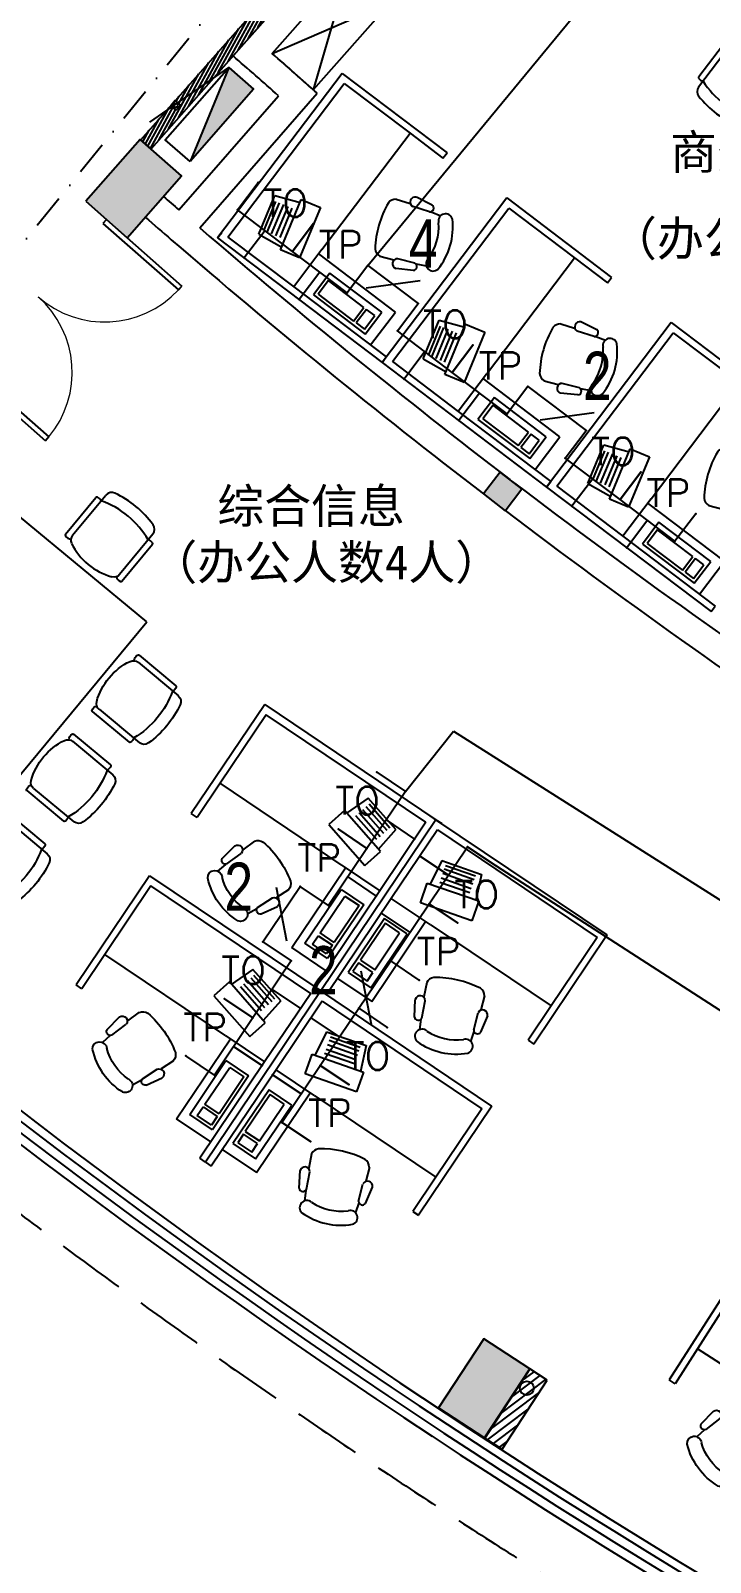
# Model space of a CAD drawing. Extents: x 13680 to 1640314, y -473492 to 65390.
# Drawn here: x 1438406 to 1443346, y -345321 to -334187 of the extents above; entities that cross this region are included whole.
import ezdxf
from ezdxf.enums import TextEntityAlignment as Align

# ---------------------------------------------------------------- set-up
doc = ezdxf.new("R2010")
doc.units = 0
doc.header["$LTSCALE"] = 1000
doc.header["$MEASUREMENT"] = 0
doc.linetypes.add('DASH', pattern=[0.35, 0.25, -0.1])
doc.linetypes.add('DASHDOT', pattern=[1, 0.5, -0.25, 0, -0.25])
for name, color, linetype in [('AXIS', 1, 'Continuous'), ('COLUMN', 255, 'Continuous'), ('DIM-照明', 3, 'Continuous'), ('door', 2, 'Continuous'), ('EQUIP-通讯', 6, 'Continuous'), ('HATCH', 8, 'Continuous'), ('PUB_HATCH', 8, 'Continuous'), ('S-提资20140812', 6, 'Continuous'), ('S-消防器材提资', 2, 'Continuous'), ('VPIPE-雨水', 4, 'DASH'), ('WALL', 255, 'Continuous'), ('WINDOW', 2, 'Continuous'), ('WIRE-照明', 120, 'Continuous'), ('室外建筑', 8, 'Continuous'), ('装修家具', 8, 'Continuous')]:
    doc.layers.add(name, color=color, linetype=linetype)
doc.styles.add('_TCH_DIM_T3', font='SIMPLEX', dxfattribs={"width": 0.705882, "bigfont": 'GBCBIG'})
doc.styles.add('_TEL_DIM', font='SIMPLEX', dxfattribs={"width": 0.8, "height": 3.5, "bigfont": 'HZTXT'})
doc.styles.add('IN-C', font='')
doc.styles.get("Standard").update_dxf_attribs({"font": 'haiwenrs.shx', "bigfont": 'hztxt.shx'})
doc.styles.get('IN-C').set_extended_font_data('SimSun')
doc.dimstyles.new('_TCH_ARROW&&100', dxfattribs={"dimtxt": 297.5, "dimasz": 200, "dimexe": 250, "dimexo": 300, "dimgap": 126.25, "dimtad": 1, "dimdec": 0, "dimzin": 0, "dimdsep": 46, "dimtxsty": '_TCH_DIM_T3', "dimcen": 0.09, "dimclrt": 7, "dimazin": 2, "dimtfac": 1, "dimtdec": 0, "dimtix": 1, "dimtmove": 2, "dimatfit": 3, "dimfxl": 1, "dimtolj": 1, "dimtzin": 0, "dimarcsym": 0})

# ---------------------------------------------------------------- blocks, each defined once
blk = doc.blocks.new('A$C3ECB1412')
at = {"layer": '装修家具', "color": 8}
for p, q in [((0, 1500), (0, 0)), ((0, 1500), (0, 0)), ((1500, 1500), (0, 1500)), ((0, 1500), (50, 1500)), ((1500, 1500), (1500, 544)), ((50, 1444), (50, 844)), ((50, 1444), (1450, 1444)), ((201, 1278), (496, 1355)), ((496, 1355), (567, 1176)), ((1450, 1444), (1450, 844)), ((201, 1278), (227, 1087)), ((244, 1263), (466, 1322)), ((250, 1237), (473, 1295)), ((259, 1205), (482, 1263)), ((268, 1171), (491, 1229)), ((205, 1083), (588, 1184)), ((276, 1140), (499, 1199)), ((588, 1184), (626, 1037)), ((243, 937), (205, 1083)), ((626, 1037), (243, 937)), ((50, 844), (50, 0)), ((50, 844), (50, 0)), ((390, 844), (50, 844)), ((350, 144), (350, 844)), ((390, 844), (1450, 844)), ((1450, 844), (1450, 544)), ((90, 695), (90, 223)), ((289, 695), (90, 695)), ((115, 670), (115, 347)), ((239, 670), (115, 670)), ((239, 347), (239, 670)), ((289, 223), (289, 695)), ((1008, 635), (1043, 536)), ((605, 480), (646, 383)), ((1081, 386), (1038, 507)), ((1132, 400), (1108, 527)), ((1450, 544), (1500, 544)), ((115, 347), (239, 347)), ((719, 246), (669, 365)), ((1088, 377), (1108, 304)), ((90, 223), (289, 223)), ((239, 323), (115, 323)), ((115, 323), (115, 248)), ((115, 248), (239, 248)), ((239, 248), (239, 323)), ((671, 223), (604, 333)), ((719, 236), (753, 168)), ((50, 144), (350, 144)), ((0, 0), (50, 0))]:
    blk.add_line(p, q, dxfattribs=at)
for centre, radius, start, end in [((1036, -39), 708, 96.8246, 125.3087), ((950, 594), 70.3, 35.575, 88.634), ((675, 488), 70.3, 133.4994, 186.5584), ((1074, 512), 36.8, 24.5799, 187.0599), ((639, 344), 36.8, 35.0735, 197.5535), ((1104, 401), 27.9, 213.3494, 358.8432), ((691, 242), 27.9, 223.2902, 8.784), ((797, 582), 394, 270.7801, 311.3533), ((1098, 254), 51.9, 322.3317, 140.7492), ((795, 137), 51.9, 81.3842, 259.8017), ((800, 575), 489, 268.3277, 313.8056)]:
    blk.add_arc(centre, radius, start, end, dxfattribs=at)
blk = doc.blocks.new('A$C44F7551D')
at = {"layer": '装修家具', "color": 8}
for p, q in [((0, 400), (850, 0)), ((850, 400), (0, 0))]:
    blk.add_line(p, q, dxfattribs=at)
blk.add_lwpolyline([(0, 400), (0, 0), (850, 0), (850, 400)], close=True, dxfattribs=at)
blk = doc.blocks.new('A$C03587EE0')
at = {"layer": '装修家具', "color": 8}
for p, q in [((452, 493), (71, 487)), ((478, 538), (131, 533)), ((458, 49), (78, 44)), ((486, 5), (138, 0))]:
    blk.add_line(p, q, dxfattribs=at)
for centre, radius, start, end in [((750, 275), 750, 166.8568, 194.7308), ((72, 433), 54, 90.7938, 166.8568), ((750, 275), 660, 161.17, 200.4176), ((178, 511), 57.9, 164.7793, 203.647), ((131, 524), 9, 90.7938, 164.7793), ((452, 439), 54, 24.9428, 90.7938), ((478, 529), 9, 16.8083, 90.7938), ((432, 515), 57.9, 328.4736, 16.8083), ((81, 266), 464, 336.6448, 24.9428), ((77, 98), 54, 194.7308, 270.7938), ((185, 23), 57.9, 157.9406, 196.8083), ((138, 9), 9, 196.8083, 270.7938), ((457, 103), 54, 270.7938, 336.6448), ((485, 14), 9, 270.7938, 344.7793), ((438, 27), 57.9, 344.7793, 33.114)]:
    blk.add_arc(centre, radius, start, end, dxfattribs=at)
blk = doc.blocks.new('A$C40867F42')
at = {"layer": '装修家具', "color": 8}
blk.add_lwpolyline([(-40032, -14249), (-38832, -14249), (-38832, -11763), (-40032, -11763)], close=True, dxfattribs=at)
at = {"layer": '装修家具', "color": 8, "xscale": -1}
for p, rotation in [((-39173, -11164), 90.793803449409), ((-40630, -12003), 180.7938034227225), ((-40630, -12749), 180.7938034227225), ((-40630, -13495), 180.7938034227225)]:
    blk.add_blockref('A$C03587EE0', p, dxfattribs=dict(at, rotation=rotation))
at = {"layer": '装修家具', "color": 8}
for p, rotation in [((-38234, -12003), 179.2061965576802), ((-38233, -12749), 179.2061965576802), ((-38233, -13495), 179.2061965576802), ((-39173, -14847), 89.20619653099655)]:
    blk.add_blockref('A$C03587EE0', p, dxfattribs=dict(at, rotation=rotation))
blk = doc.blocks.new('xfx-gz')
at = {"layer": 'S-消防器材提资'}
blk.add_hatch(color=8, dxfattribs=at).paths.add_polyline_path([(0, 240), (0, 0), (700, 0)])
at = {"layer": 'S-消防器材提资', "color": 8}
for p, q in [((678, 408), (0, 240)), ((0, 240), (700, 0))]:
    blk.add_line(p, q, dxfattribs=at)
blk.add_lwpolyline([(700, 0), (700, 240), (0, 240), (0, 0)], close=True, dxfattribs=at)
blk = doc.blocks.new('yg')
at = {"layer": 'VPIPE-雨水', "linetype": 'Continuous'}
blk.add_circle((411800, 253668), 50, dxfattribs=at)
blk = doc.blocks.new('$DorLib2D$00000002')
for p, q in [((-0.5, 0), (-0.5, 0.4875)), ((-0.475, 0.4875), (-0.5, 0.4875)), ((-0.475, 0), (-0.475, 0.4875)), ((0.475, 0), (0.475, 0.4875)), ((0.475, 0.4875), (0.5, 0.4875)), ((0.5, 0), (0.5, 0.4875)), ((-0.5, 0), (-0.475, 0)), ((0.5, 0), (0.475, 0))]:
    blk.add_line(p, q)
at = {"lineweight": 13}
for centre, start, end in [((-0.4875, 0), 0, 88.53072), ((0.4875, 0), 91.46928, 180)]:
    blk.add_arc(centre, 0.4875, start, end, dxfattribs=at)
blk = doc.blocks.new('_FZH')
blk.add_lwpolyline([(-0.5, -0.5), (0.5, -0.5), (0.5, 0.5), (-0.5, 0.5)], close=True)
at = {"layer": 'PUB_HATCH'}
blk.add_solid([(-0.5, -0.5), (0.5, -0.5), (-0.5, 0.5), (0.5, 0.5)], dxfattribs=at)
blk = doc.blocks.new('*D201')
at = {"layer": 'AXIS', "color": 0, "lineweight": -2, "transparency": 16777216}
for p, q in [((1425937, -332251), (1423966, -333706)), ((1428435, -335394), (1426572, -336985))]:
    blk.add_line(p, q, dxfattribs=at)
blk.add_arc((1471625, -298505), 59000, 216.6442, 220.30638, dxfattribs=at)
at = {"layer": 'AXIS', "color": 0, "transparency": 16777216}
for points in [[(1424259, -333738), (1424313, -333699), (1424167, -333558)], [(1426658, -336649), (1426607, -336692), (1426762, -336823)]]:
    blk.add_solid(points, dxfattribs=at)
at = {"layer": 'Defpoints', "color": 0, "transparency": 16777216}
for p in [(1471625, -298505), (1426178, -332073), (1425006, -334666), (1428663, -335199)]:
    blk.add_point(p, dxfattribs=at)
at = {"layer": 'AXIS', "color": 7, "transparency": 16777216, "insert": (1425651, -335042), "char_height": 297.5, "attachment_point": 5, "rotation": 308.4753, "style": '_TCH_DIM_T3'}
blk.add_mtext('\\A1;4.05°', dxfattribs=at)
blk = doc.blocks.new('*D202')
at = {"layer": 'AXIS', "color": 0, "lineweight": -2, "transparency": 16777216}
for p, q in [((1428435, -335394), (1426572, -336985)), ((1431147, -338352), (1429401, -340071))]:
    blk.add_line(p, q, dxfattribs=at)
blk.add_arc((1471625, -298505), 59000, 220.69483, 224.35579, dxfattribs=at)
at = {"layer": 'AXIS', "color": 0, "transparency": 16777216}
for points in [[(1426867, -336996), (1426917, -336953), (1426762, -336823)], [(1429463, -339729), (1429416, -339776), (1429580, -339895)]]:
    blk.add_solid(points, dxfattribs=at)
at = {"layer": 'Defpoints', "color": 0, "transparency": 16777216}
for p in [(1471625, -298505), (1428663, -335199), (1427677, -337869), (1431361, -338141)]:
    blk.add_point(p, dxfattribs=at)
at = {"layer": 'AXIS', "color": 7, "transparency": 16777216, "insert": (1428346, -338198), "char_height": 297.5, "attachment_point": 5, "rotation": 312.5253, "style": '_TCH_DIM_T3'}
blk.add_mtext('\\A1;4.05°', dxfattribs=at)
blk = doc.blocks.new('*D203')
at = {"layer": 'AXIS', "color": 0, "lineweight": -2, "transparency": 16777216}
for p, q in [((1431147, -338352), (1429401, -340071)), ((1434063, -341111), (1432443, -342949))]:
    blk.add_line(p, q, dxfattribs=at)
blk.add_arc((1471625, -298505), 59000, 224.74423, 228.40578, dxfattribs=at)
at = {"layer": 'AXIS', "color": 0, "transparency": 16777216}
for points in [[(1429696, -340061), (1429744, -340014), (1429580, -339895)], [(1432480, -342604), (1432436, -342654), (1432608, -342761)]]:
    blk.add_solid(points, dxfattribs=at)
at = {"layer": 'Defpoints', "color": 0, "transparency": 16777216}
for p in [(1471625, -298505), (1431361, -338141), (1430566, -340874), (1434261, -340886)]:
    blk.add_point(p, dxfattribs=at)
at = {"layer": 'AXIS', "color": 7, "transparency": 16777216, "insert": (1431257, -341155), "char_height": 297.5, "attachment_point": 5, "rotation": 316.575, "style": '_TCH_DIM_T3'}
blk.add_mtext('\\A1;4.05°', dxfattribs=at)
blk = doc.blocks.new('*D204')
at = {"layer": 'AXIS', "color": 0, "lineweight": -2, "transparency": 16777216}
for p, q in [((1434063, -341111), (1432443, -342949)), ((1440441, -345979), (1439096, -348026))]:
    blk.add_line(p, q, dxfattribs=at)
blk.add_arc((1471625, -298505), 59000, 228.79422, 236.50578, dxfattribs=at)
at = {"layer": 'AXIS', "color": 0, "transparency": 16777216}
for points in [[(1432736, -342918), (1432780, -342868), (1432608, -342761)], [(1439084, -347679), (1439048, -347735), (1439233, -347817)]]:
    blk.add_solid(points, dxfattribs=at)
at = {"layer": 'Defpoints', "color": 0, "transparency": 16777216}
for p in [(1471625, -298505), (1434261, -340886), (1434736, -344550), (1440606, -345728)]:
    blk.add_point(p, dxfattribs=at)
at = {"layer": 'AXIS', "color": 7, "transparency": 16777216, "insert": (1435998, -345188), "char_height": 297.5, "attachment_point": 5, "rotation": 322.65, "style": '_TCH_DIM_T3'}
blk.add_mtext('\\A1;8.1°', dxfattribs=at)
blk = doc.blocks.new('*D205')
at = {"layer": 'AXIS', "color": 0, "lineweight": -2, "transparency": 16777216}
for p, q in [((1440441, -345979), (1439096, -348026)), ((1447441, -349899), (1446398, -352116))]:
    blk.add_line(p, q, dxfattribs=at)
blk.add_arc((1471625, -298505), 59000, 236.89422, 244.60578, dxfattribs=at)
at = {"layer": 'AXIS', "color": 0, "transparency": 16777216}
for points in [[(1439382, -347955), (1439419, -347899), (1439233, -347817)], [(1446338, -351774), (1446309, -351834), (1446504, -351890)]]:
    blk.add_solid(points, dxfattribs=at)
at = {"layer": 'Defpoints', "color": 0, "transparency": 16777216}
for p in [(1471625, -298505), (1440606, -345728), (1441592, -349289), (1447569, -349627)]:
    blk.add_point(p, dxfattribs=at)
at = {"layer": 'AXIS', "color": 7, "transparency": 16777216, "insert": (1442931, -349742), "char_height": 297.5, "attachment_point": 5, "rotation": 330.75, "style": '_TCH_DIM_T3'}
blk.add_mtext('\\A1;8.1°', dxfattribs=at)
blk = doc.blocks.new('*D209')
at = {"layer": 'AXIS', "color": 0, "lineweight": -2, "transparency": 16777216}
for p, q in [((1414825, -298505), (1411575, -298505)), ((1462740, -354605), (1462231, -357815))]:
    blk.add_line(p, q, dxfattribs=at)
blk.add_arc((1471625, -298505), 59800, 180.19165, 260.80826, dxfattribs=at)
at = {"layer": 'AXIS', "color": 0, "transparency": 16777216}
for points in [[(1411792, -298705), (1411859, -298705), (1411825, -298505)], [(1462078, -357504), (1462068, -357570), (1462270, -357569)]]:
    blk.add_solid(points, dxfattribs=at)
at = {"layer": 'Defpoints', "color": 0, "transparency": 16777216}
for p in [(1415125, -298505), (1471625, -298505), (1418343, -325653), (1462787, -354309)]:
    blk.add_point(p, dxfattribs=at)
at = {"layer": 'AXIS', "color": 7, "transparency": 16777216, "insert": (1426362, -337163), "char_height": 297.5, "attachment_point": 5, "rotation": 310.5, "style": '_TCH_DIM_T3'}
blk.add_mtext('\\A1;81°', dxfattribs=at)
blk = doc.blocks.new('*D223')
at = {"layer": 'AXIS', "color": 0, "lineweight": -2, "transparency": 16777216}
for p, q in [((1432425, -298505), (1435675, -298505)), ((1465493, -337222), (1466001, -334012))]:
    blk.add_line(p, q, dxfattribs=at)
blk.add_arc((1471625, -298505), 36200, 180.3166, 260.6833, dxfattribs=at)
at = {"layer": 'AXIS', "color": 0, "transparency": 16777216}
for points in [[(1435393, -298705), (1435459, -298705), (1435425, -298505)], [(1465770, -334194), (1465760, -334260), (1465962, -334259)]]:
    blk.add_solid(points, dxfattribs=at)
at = {"layer": 'Defpoints', "color": 0, "transparency": 16777216}
for p in [(1432125, -298505), (1471625, -298505), (1439371, -314939), (1465446, -337518)]:
    blk.add_point(p, dxfattribs=at)
at = {"layer": 'AXIS', "color": 7, "transparency": 16777216, "insert": (1444308, -321836), "char_height": 297.5, "attachment_point": 5, "rotation": 310.5, "style": '_TCH_DIM_T3'}
blk.add_mtext('\\A1;81°', dxfattribs=at)
blk = doc.blocks.new('A$C33DA04C7')
at = {"layer": 'WALL'}
h = blk.add_hatch(dxfattribs=at)
h.set_pattern_fill('ANSI31', color=8, scale=15, angle=147.6)
h.set_pattern_definition([(192.6, (-43846.71, -43914.7), (5.194536, -23.239018), [])])
h.paths.add_polyline_path([(4280, 100), (2405, 100), (2405, 80), (2255, 80), (2255, 100), (380, 100), (380, 50), (330, 50), (330, 100), (0, 100), (0, 0), (4660, 0), (4660, 100), (4330, 100), (4330, 50), (4280, 50)])
at = {"layer": 'WALL', "color": 2}
blk.add_lwpolyline([(4660, 0), (0, 0), (0, 100), (4660, 100)], close=True, dxfattribs=at)
for points in [[(380, 50), (380, 100), (330, 100), (330, 50), (380, 50)], [(2405, 80), (2405, 100), (2255, 100), (2255, 80), (2405, 80)], [(4330, 50), (4330, 100), (4280, 100), (4280, 50), (4330, 50)]]:
    blk.add_lwpolyline(points, dxfattribs=at)
at = {"layer": 'WALL', "color": 1}
for centre in [(355, 75), (4305, 75)]:
    blk.add_circle(centre, 15, dxfattribs=at)
blk = doc.blocks.new('$equip$00001847')
for p, q in [((-0.5, 0.499), (-0.5, 0.999)), ((0.5, 0.999), (0.5, 0.499)), ((0.5, 0.499), (-0.5, 0.499)), ((0, 0.5), (0, 0))]:
    blk.add_line(p, q)
for p in [(-0.5, 0.999), (0.5, 0.999), (-0.5, 0.499), (0.5, 0.499), (0, 0)]:
    blk.add_point(p)
at = {"color": 7, "style": '_TEL_DIM'}
blk.add_attdef('$TEXT$', text='', height=0.4, dxfattribs=at).set_placement((0, 0.999), align=Align.MIDDLE_CENTER)
at = {"color": 7, "style": '_TEL_DIM', "flags": 1}
blk.add_attdef('A', text='', height=0.00002, dxfattribs=at).set_placement((0, 0), align=Align.MIDDLE_CENTER)
blk = doc.blocks.new('$TelecSys$00000095')
blk.add_line((0.4, 0.4), (-0.4, -0.4))
at = {"width": 0.8}
blk.add_attdef('N', text='', height=1, dxfattribs=at).set_placement((-0.017, 1.056), align=Align.MIDDLE)

msp = doc.modelspace()

# ---------------------------------------------------------------- hatches: boundary and pattern name
at = {"layer": 'WALL'}
h = msp.add_hatch(dxfattribs=at)
h.set_pattern_fill('ANSI31', color=0, scale=30, angle=-7.9049879)
h.set_pattern_definition([(37.095012, (1291600.16, -333042.057), (-28.724474, 37.987435), [])])
h.paths.add_polyline_path([(1442160.162, -343997.077), (1442034.513, -343915.148), (1441706.998, -344417.439), (1441832.647, -344499.368)])

# ---------------------------------------------------------------- linework, layer by layer
at = {"layer": 'WALL', "color": 0}
for p, q in [((1442457.667, -331448.013), (1439877.64, -334371.28)), ((1442673.852, -331505.31), (1440160.716, -334352.788)), ((1439483.963, -335490.36), (1440207.516, -334660.361)), ((1439635.193, -335621.242), (1440488.529, -334642.366))]:
    msp.add_line(p, q, dxfattribs=at)
msp.add_lwpolyline([(1442160.162, -343997.077), (1442034.513, -343915.148), (1441706.998, -344417.439), (1441832.647, -344499.368)], close=True, dxfattribs=at)
for centre, radius, start, end in [((1406891.554, -372345.061), 50300, 48.5210248, 49.0206471), ((1406891.554, -372345.061), 50500, 48.2956806, 48.79194), ((1471625.3, -298504.762), 49000, 228.8338584, 229.0086075), ((1471625.3, -298504.762), 49200, 228.8329077, 229.1251189), ((1471625.3, -298504.762), 49000, 229.2424695, 232.636985), ((1471625.3, -298504.762), 49200, 229.1251189, 232.5335426), ((1471625.3, -298504.762), 49000, 232.6630149, 236.4661366), ((1471625.3, -298504.762), 49200, 232.7664524, 236.4670873)]:
    msp.add_arc(centre, radius, start, end, dxfattribs=at)
at = {"layer": 'WINDOW'}
for radius, start, end in [(40800, 179.4382911, 261.560645), (40933, 179.6262886, 261.3726474), (40867, 179.5331502, 261.4657858), (54800, 179.7909126, 261.2080234), (41000, 179.7205305, 261.2784055), (55000, 228.5999999, 261.4156146), (54933, 228.7043012, 261.3462394), (54867, 228.7044267, 261.2777346)]:
    msp.add_arc((1471625.299, -298504.76), radius, start, end, dxfattribs=at)
at = {"layer": 'WIRE-照明', "linetype": 'DASHDOT', "ltscale": 0.5}
msp.add_line((1437824.475, -336377.931), (1443062.227, -329916.032), dxfattribs=at)
at = {"layer": 'WIRE-照明'}
for p, q in [((1440858.08, -335894.66), (1444610.2, -331341.41)), ((1441129.649, -339717.352), (1441479.869, -339280.138)), ((1441479.869, -339280.138), (1444804.13, -341386.274)), ((1441788.677, -340258.725), (1444804.38, -342204.036))]:
    msp.add_line(p, q, dxfattribs=at)
at = {"layer": 'WIRE-照明', "linetype": 'Continuous'}
for p, q in [((1440858.08, -335894.66), (1441222.48, -336170.711)), ((1442019.583, -336774.555), (1442442.705, -337095.091)), ((1440093.359, -340809.597), (1440363.964, -340407.443)), ((1440790.776, -341293.919), (1441022.992, -340948.817))]:
    msp.add_line(p, q, dxfattribs=at)
at = {"layer": '室外建筑', "linetype": 'DASH', "ltscale": 2}
for radius, start, end in [(55400, 179.1726169, 261.8263191), (40400, 178.8653855, 262.1335564)]:
    msp.add_arc((1471625.299, -298504.76), radius, start, end, dxfattribs=at)

# ---------------------------------------------------------------- block references
at = {"layer": 'COLUMN'}
for p, xscale, yscale, zscale, rotation in [((1439154.886, -335335.213), 399.99999999981, 600, 599.9999999999897, 318.5999999422542), ((1441703.555, -344056.261), 400.0000000000897, 599.9999999999709, 599.9999999999733, 326.6999999422658)]:
    msp.add_blockref('_FZH', p, dxfattribs=dict(at, xscale=xscale, yscale=yscale, zscale=zscale, rotation=rotation))
at = {"layer": 'COLUMN', "linetype": 'ByBlock', "xscale": 199.9999999999197, "yscale": 199.9999999999197, "zscale": 199.9999999999197, "rotation": 322.6499999438109}
msp.add_blockref('_FZH', (1441837.196, -337536.527), dxfattribs=at)
at = {"layer": 'DIM-照明'}
ref = msp.add_blockref('$TelecSys$00000095', (1441040.28, -336032.686), dxfattribs=dict(at, xscale=350, yscale=350, zscale=350, rotation=322.8543030638991))
ref.add_attrib('N', '4', dxfattribs={"layer": '0', "color": 7, "height": 350, "width": 0.8}).set_placement((1441258.507, -335734.519), align=Align.MIDDLE)
ref = msp.add_blockref('$TelecSys$00000095', (1442306.272, -336991.736), dxfattribs=dict(at, xscale=350, yscale=350, zscale=350, rotation=322.8543030654175))
ref.add_attrib('N', '2', dxfattribs={"layer": '0', "color": 7, "height": 350, "width": 0.8}).set_placement((1442524.499, -336693.569), align=Align.MIDDLE)
ref = msp.add_blockref('$TelecSys$00000095', (1440228.661, -340608.52), dxfattribs=dict(at, xscale=350, yscale=350, zscale=350, rotation=56.06373101230435))
ref.add_attrib('N', '2', dxfattribs={"layer": '0', "color": 7, "height": 350, "width": 0.8}).set_placement((1439918.744, -340407.329), align=Align.MIDDLE)
ref = msp.add_blockref('$TelecSys$00000095', (1440843.712, -341215.249), dxfattribs=dict(at, xscale=350, yscale=350, zscale=350, rotation=56.06373101314263))
ref.add_attrib('N', '2', dxfattribs={"layer": '0', "color": 7, "height": 350, "width": 0.8}).set_placement((1440533.795, -341014.058), align=Align.MIDDLE)
at = {"layer": 'door', "xscale": 1499.999999999959, "yscale": 1499.999999999959, "zscale": 200, "rotation": 228.5999999422738}
msp.add_blockref('$DorLib2D$00000002', (1438460.511, -336122.827), dxfattribs=at)
at = {"layer": 'EQUIP-通讯'}
ref = msp.add_blockref('$equip$00001847', (1439958.633, -335839.93), dxfattribs=dict(at, xscale=500, yscale=500, zscale=500, rotation=322.8543030747808))
ref.add_attrib('$TEXT$', 'TO', dxfattribs={"layer": '0', "color": 7, "height": 200, "style": '_TEL_DIM'}).set_placement((1440260.253, -335441.777), align=Align.MIDDLE_CENTER)
ref = msp.add_blockref('$equip$00001847', (1440357.184, -336141.852), dxfattribs=dict(at, xscale=500.0000000000001, yscale=500.0000000000001, zscale=500.0000000000001, rotation=322.8543030747808))
ref.add_attrib('$TEXT$', 'TP', dxfattribs={"layer": '0', "color": 7, "height": 200, "style": '_TEL_DIM'}).set_placement((1440658.804, -335743.699), align=Align.MIDDLE_CENTER)
ref = msp.add_blockref('$equip$00001847', (1441120.136, -336719.825), dxfattribs=dict(at, xscale=500.0000000000001, yscale=500.0000000000001, zscale=500.0000000000001, rotation=322.8543030747808))
ref.add_attrib('$TEXT$', 'TO', dxfattribs={"layer": '0', "color": 7, "height": 200, "style": '_TEL_DIM'}).set_placement((1441421.756, -336321.672), align=Align.MIDDLE_CENTER)
ref = msp.add_blockref('$equip$00001847', (1441518.687, -337021.747), dxfattribs=dict(at, xscale=500.0000000000001, yscale=500.0000000000001, zscale=500.0000000000001, rotation=322.8543030747808))
ref.add_attrib('$TEXT$', 'TP', dxfattribs={"layer": '0', "color": 7, "height": 200, "style": '_TEL_DIM'}).set_placement((1441820.307, -336623.594), align=Align.MIDDLE_CENTER)
ref = msp.add_blockref('$equip$00001847', (1442340.361, -337644.205), dxfattribs=dict(at, xscale=500.0000000000001, yscale=500.0000000000001, zscale=500.0000000000001, rotation=322.8543030747808))
ref.add_attrib('$TEXT$', 'TO', dxfattribs={"layer": '0', "color": 7, "height": 200, "style": '_TEL_DIM'}).set_placement((1442641.981, -337246.052), align=Align.MIDDLE_CENTER)
ref = msp.add_blockref('$equip$00001847', (1442738.912, -337946.127), dxfattribs=dict(at, xscale=500.0000000000001, yscale=500.0000000000001, zscale=500.0000000000001, rotation=322.8543030747808))
ref.add_attrib('$TEXT$', 'TP', dxfattribs={"layer": '0', "color": 7, "height": 200, "style": '_TEL_DIM'}).set_placement((1443040.532, -337547.974), align=Align.MIDDLE_CENTER)
ref = msp.add_blockref('$equip$00001847', (1441197.082, -340064.055), dxfattribs=dict(at, xscale=500, yscale=500, zscale=500, rotation=56.06373100797229))
ref.add_attrib('$TEXT$', 'TO', dxfattribs={"layer": '0', "color": 7, "height": 200, "style": '_TEL_DIM'}).set_placement((1440782.667, -339785.199), align=Align.MIDDLE_CENTER)
ref = msp.add_blockref('$equip$00001847', (1440917.947, -340478.885), dxfattribs=dict(at, xscale=499.9999999999999, yscale=499.9999999999999, zscale=499.9999999999999, rotation=56.06373100797229))
ref.add_attrib('$TEXT$', 'TP', dxfattribs={"layer": '0', "color": 7, "height": 200, "style": '_TEL_DIM'}).set_placement((1440503.532, -340200.029), align=Align.MIDDLE_CENTER)
ref = msp.add_blockref('$equip$00001847', (1441234.694, -340187.283), dxfattribs=dict(at, xscale=500, yscale=500, zscale=500, rotation=236.0637310079754))
ref.add_attrib('$TEXT$', 'TO', dxfattribs={"layer": '0', "color": 7, "height": 200, "style": '_TEL_DIM'}).set_placement((1441649.11, -340466.14), align=Align.MIDDLE_CENTER)
ref = msp.add_blockref('$equip$00001847', (1440955.559, -340602.113), dxfattribs=dict(at, xscale=499.9999999999999, yscale=499.9999999999999, zscale=499.9999999999999, rotation=236.0637310079754))
ref.add_attrib('$TEXT$', 'TP', dxfattribs={"layer": '0', "color": 7, "height": 200, "style": '_TEL_DIM'}).set_placement((1441369.974, -340880.969), align=Align.MIDDLE_CENTER)
ref = msp.add_blockref('$equip$00001847', (1440368.206, -341295.868), dxfattribs=dict(at, xscale=499.9999999999999, yscale=499.9999999999999, zscale=499.9999999999999, rotation=56.06373100797229))
ref.add_attrib('$TEXT$', 'TO', dxfattribs={"layer": '0', "color": 7, "height": 200, "style": '_TEL_DIM'}).set_placement((1439953.791, -341017.011), align=Align.MIDDLE_CENTER)
ref = msp.add_blockref('$equip$00001847', (1440089.071, -341710.697), dxfattribs=dict(at, xscale=499.9999999999999, yscale=499.9999999999999, zscale=499.9999999999999, rotation=56.06373100797229))
ref.add_attrib('$TEXT$', 'TP', dxfattribs={"layer": '0', "color": 7, "height": 200, "style": '_TEL_DIM'}).set_placement((1439674.656, -341431.841), align=Align.MIDDLE_CENTER)
ref = msp.add_blockref('$equip$00001847', (1440444.208, -341362.045), dxfattribs=dict(at, xscale=499.9999999999998, yscale=499.9999999999998, zscale=499.9999999999998, rotation=236.0637310079754))
ref.add_attrib('$TEXT$', 'TO', dxfattribs={"layer": '0', "color": 7, "height": 200, "style": '_TEL_DIM'}).set_placement((1440858.623, -341640.901), align=Align.MIDDLE_CENTER)
ref = msp.add_blockref('$equip$00001847', (1440165.073, -341776.874), dxfattribs=dict(at, xscale=499.9999999999998, yscale=499.9999999999998, zscale=499.9999999999998, rotation=236.0637310079754))
ref.add_attrib('$TEXT$', 'TP', dxfattribs={"layer": '0', "color": 7, "height": 200, "style": '_TEL_DIM'}).set_placement((1440579.488, -342055.731), align=Align.MIDDLE_CENTER)
at = {"layer": 'HATCH'}
msp.add_blockref('yg', (1030212.537, -597722.933), dxfattribs=at)
at = {"layer": 'S-提资20140812', "xscale": -1, "rotation": 48.67502049210746}
msp.add_blockref('xfx-gz', (1440026.858, -334613.013), dxfattribs=at)
at = {"layer": 'WALL', "color": 0, "rotation": 48.59999993853754}
msp.add_blockref('A$C33DA04C7', (1439281.455, -335046.781), dxfattribs=at)
at = {"layer": '装修家具', "color": 8, "xscale": -1}
for name, p, rotation in [('A$C44F7551D', (1441023.078, -333980.186), 48.56891955827732), ('A$C3ECB1412', (1440514.636, -341167.818), 326.0637310079698), ('A$C3ECB1412', (1439677.23, -342412.306), 326.0637310079698), ('A$C3ECB1412', (1444017.053, -345263.037), 327.3362688714886)]:
    msp.add_blockref(name, p, dxfattribs=dict(at, rotation=rotation))
at = {"layer": '装修家具', "color": 8}
for name, p, rotation in [('A$C03587EE0', (1443599.033, -334955.148), 51.76511152066744), ('A$C3ECB1412', (1440960.965, -336599.246), 52.85430307478249), ('A$C3ECB1412', (1442156.619, -337505.011), 52.85430307478249), ('A$C3ECB1412', (1443352.273, -338410.777), 52.85430307478249), ('A$C40867F42', (1399337.415, -323904.306), 140.340434141908), ('A$C3ECB1412', (1440514.636, -341167.818), 326.0637310079698), ('A$C3ECB1412', (1439677.23, -342412.306), 326.0637310079698)]:
    msp.add_blockref(name, p, dxfattribs=dict(at, rotation=rotation))

# ---------------------------------------------------------------- texts
at = {"color": 9, "style": 'IN-C'}
for s, p in [('商务办公室', (1443052.948, -335194.6)), ('（办公人数4人）', (1442617.047, -335824.033)), ('综合信息', (1439762.205, -337767.291)), ('（办公人数4人）', (1439276.095, -338176.978))]:
    msp.add_text(s, height=250, dxfattribs=at).set_placement(p)

# ---------------------------------------------------------------- dimensions: what is measured, and where the dimension line sits
at = {"layer": 'AXIS'}
for base, p1, p2, picture, middle in [((1418343.098, -325653.37), (1415125.299, -298504.783), (1462786.639, -354309.133), '*D209', (1426362.103, -337163.118)), ((1425006.272, -334666.429), (1426178.063, -332072.583), (1428662.751, -335199.03), '*D201', (1425650.875, -335042.11)), ((1427676.831, -337868.857), (1428662.751, -335199.03), (1431361.23, -338141.293), '*D202', (1428346.217, -338197.916)), ((1430566.449, -340874.216), (1431361.23, -338141.293), (1434261.179, -340886.035), '*D203', (1431257.475, -341155.251)), ((1439370.856, -314939.203), (1432125.299, -298504.776), (1465446.059, -337518.437), '*D223', (1444307.696, -321836.159)), ((1434735.982, -344550.154), (1434261.179, -340886.035), (1440605.51, -345727.876), '*D204', (1435997.878, -345187.867)), ((1441591.855, -349288.539), (1440605.51, -345727.876), (1447568.769, -349627.488), '*D205', (1442931.017, -349742.088))]:
    dim = msp.add_angular_dim_3p(base=base, center=(1471625.299, -298504.76), p1=p1, p2=p2, dimstyle='_TCH_ARROW&&100', dxfattribs=at)
    dim.commit()
    dim.dimension.update_dxf_attribs({"geometry": picture, "text_midpoint": middle})

doc.saveas('drawing.dxf')
